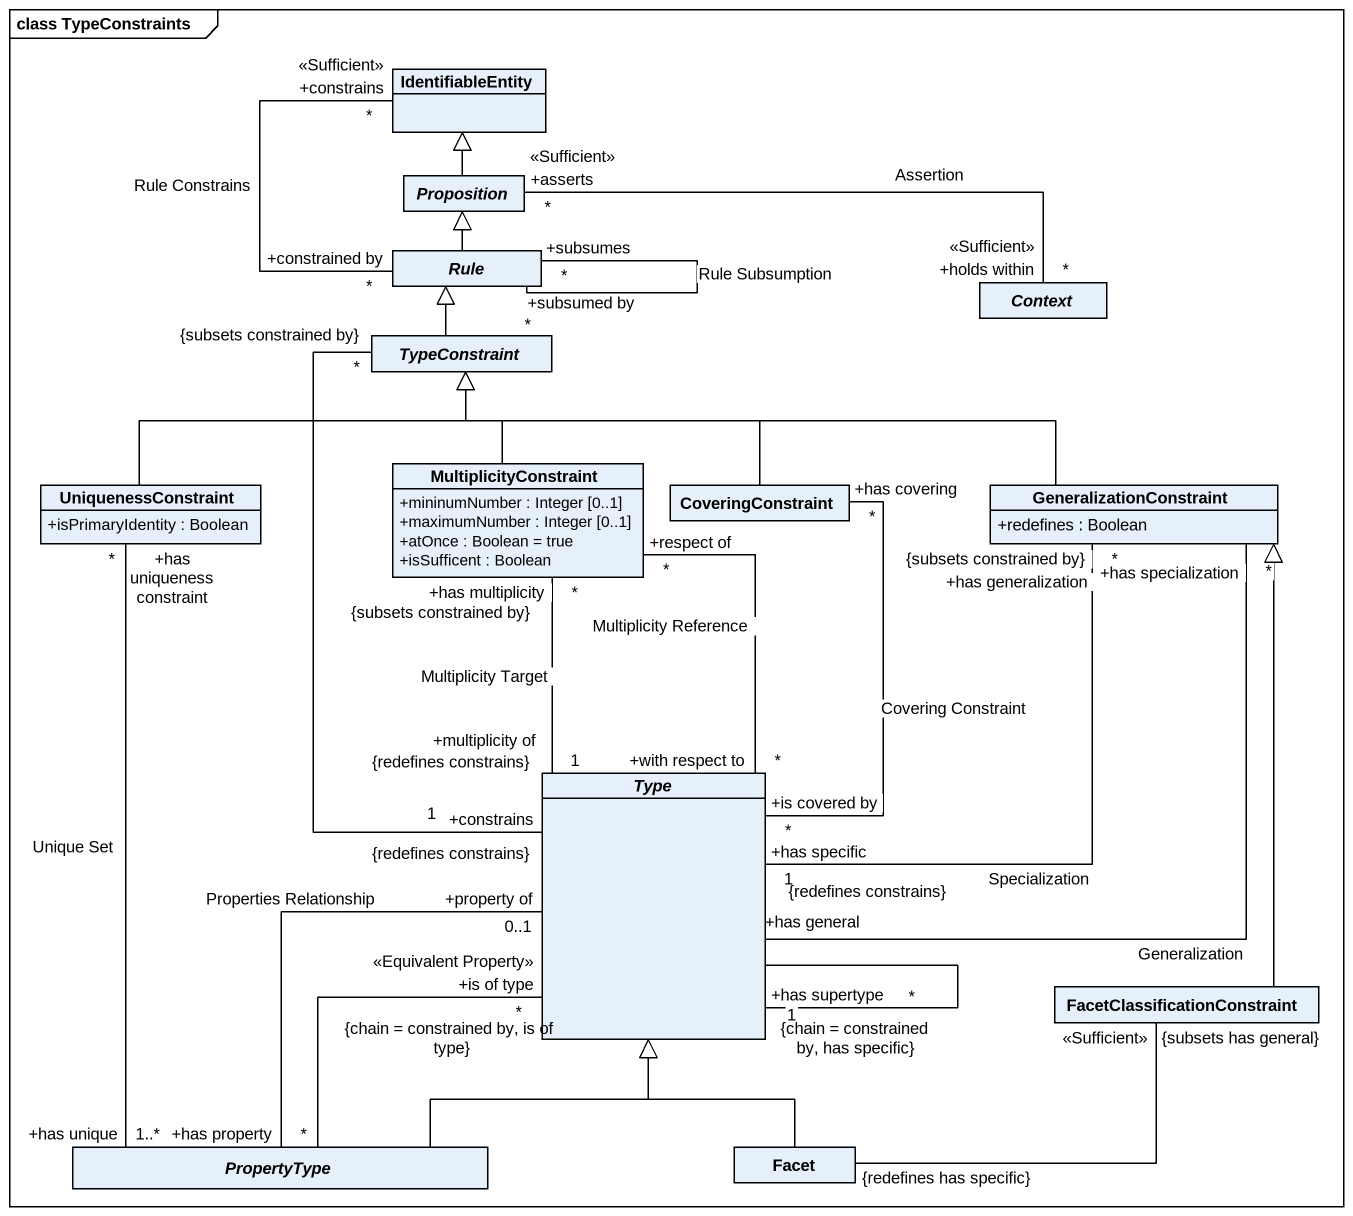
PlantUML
@startuml
mainframe class TypeConstraints
hide circle
hide empty members
skinparam classAttributeIconSize 0
class IdentifiableEntity
abstract class Proposition
abstract class Rule
abstract class Context
abstract class TypeConstraint
class UniquenessConstraint {
  +isPrimaryIdentity : Boolean
}
class MultiplicityConstraint {
  +mininumNumber : Integer [0..1]
  +maximumNumber : Integer [0..1]
  +atOnce : Boolean = true
  +isSufficent : Boolean
}
class CoveringConstraint
class GeneralizationConstraint {
  +redefines : Boolean
}
abstract class Type
class "FacetClassificationConstraint" as FacetClassificationConstrain
abstract class PropertyType
class Facet
Proposition -up-|> IdentifiableEntity
Rule "+constrained by\n*" -up- "+constrains\n*\n<<Sufficient>>" IdentifiableEntity : Rule Constrains
Rule -up-|> Proposition
Rule "+subsumed by\n*" -- "+subsumes\n*" Rule : Rule Subsumption
Context "+holds within\n*\n<<Sufficient>>" -left- "+asserts\n*\n<<Sufficient>>" Proposition : Assertion
TypeConstraint -up-|> Rule
TypeConstraint "*\n{subsets constrained by}" -- "+constrains\n1\n{redefines constrains}" Type
UniquenessConstraint -right-|> TypeConstraint
UniquenessConstraint "+has uniqueness constraint\n*" -- "+has unique\n1..*" PropertyType : Unique Set
MultiplicityConstraint -up-|> TypeConstraint
MultiplicityConstraint "+respect of\n*" -- "+with respect to\n*" Type : Multiplicity Reference
MultiplicityConstraint "+has multiplicity\n*\n{subsets constrained by}" -- "+multiplicity of\n1\n{redefines constrains}" Type : Multiplicity Target
CoveringConstraint -left-|> TypeConstraint
CoveringConstraint "+has covering\n*" -- "+is covered by\n*" Type : Covering Constraint
GeneralizationConstraint -left-|> TypeConstraint
GeneralizationConstraint "+has generalization\n*\n{subsets constrained by}" -- "+has specific\n1\n{redefines constrains}" Type : Specialization
GeneralizationConstraint "+has specialization\n*" -- "+has general\n1" Type : Generalization
Type -- "+has supertype\n*\n{chain = constrained by, has specific}" Type
Type "+property of\n0..1" -- "+has property\n*" PropertyType : Properties Relationship
FacetClassificationConstrain -up-|> GeneralizationConstraint
FacetClassificationConstrain "{subsets has general}\n<<Sufficient>>" -left- "{redefines has specific}" Facet
PropertyType -up- "+is of type\n<<Equivalent Property>>\n*\n{chain = constrained by, is of type}" Type
PropertyType -up-|> Type
Facet -up-|> Type
@enduml
